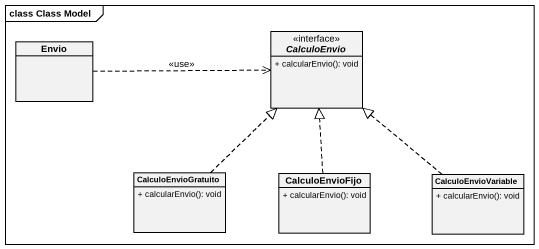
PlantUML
@startuml
mainframe class Class Model
hide circle
hide empty members
skinparam classAttributeIconSize 0
class Envio
interface CalculoEnvio {
  + calcularEnvio(): void
}
class CalculoEnvioGratuito {
  + calcularEnvio(): void
}
class CalculoEnvioFijo {
  + calcularEnvio(): void
}
class CalculoEnvioVariable {
  + calcularEnvio(): void
}
Envio .right.> CalculoEnvio : <<use>>
CalculoEnvioGratuito .up.|> CalculoEnvio
CalculoEnvioFijo .up.|> CalculoEnvio
CalculoEnvioVariable .up.|> CalculoEnvio
@enduml
